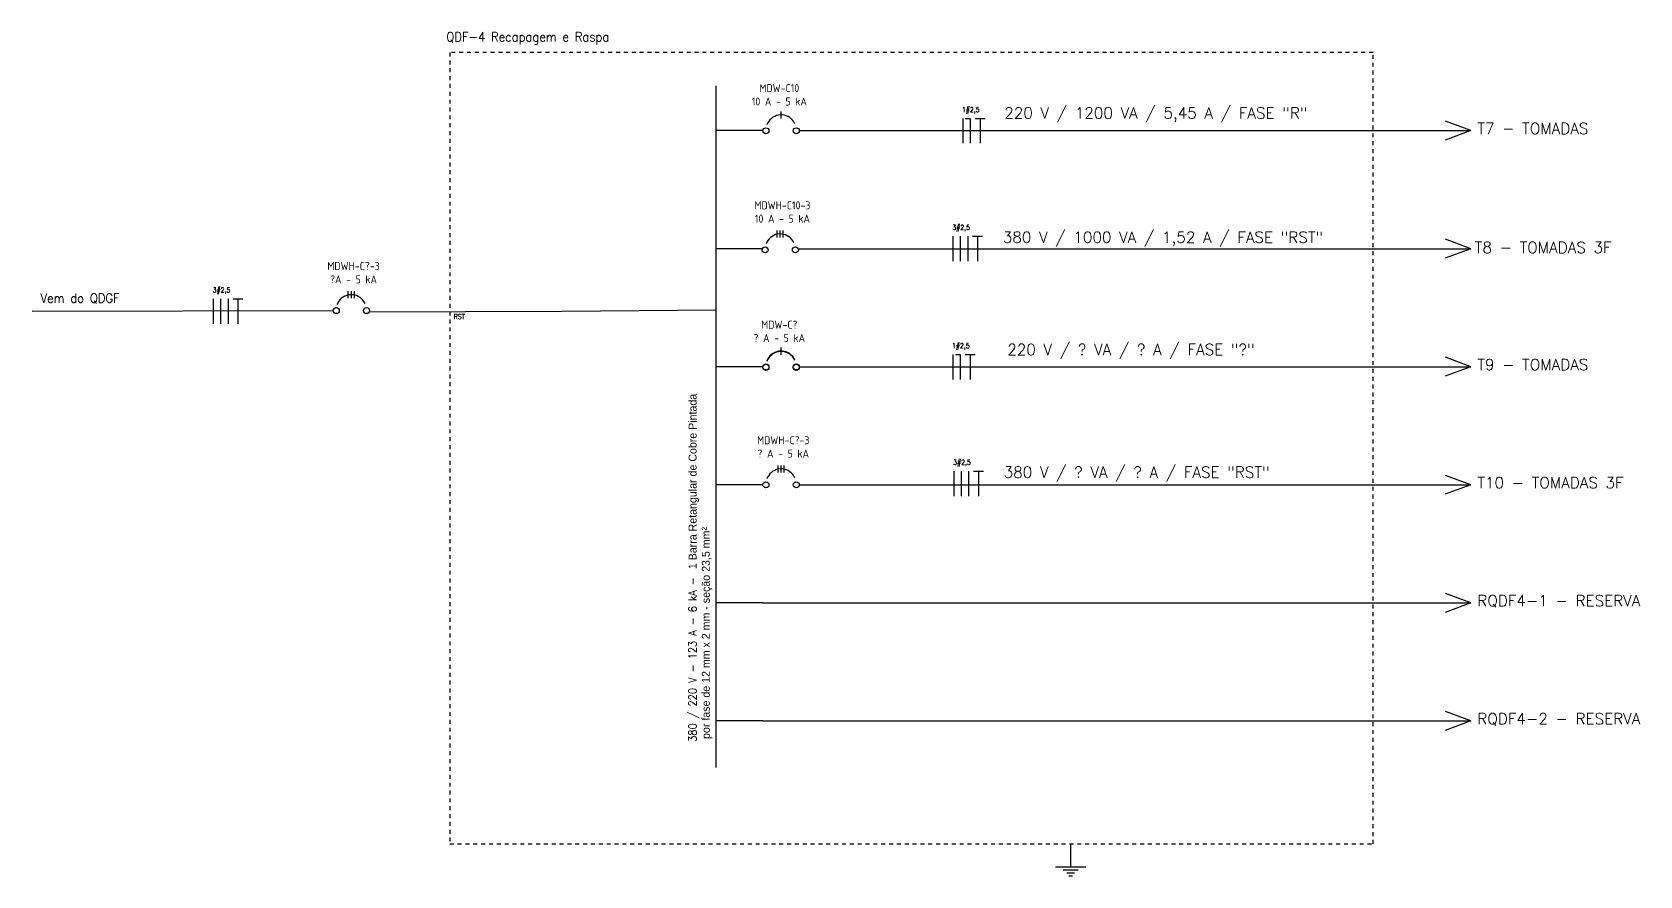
# Model space of a CAD drawing. Extents: x 196 to 608, y -49 to 226.
# Drawn here: x 523.64 to 564.63, y 75.17 to 96.67 of the extents above; entities that cross this region are included whole.
import ezdxf

# ---------------------------------------------------------------- set-up
doc = ezdxf.new("R2010")
doc.units = 0
doc.header["$MEASUREMENT"] = 0
doc.linetypes.add('DASHED2', pattern=[0.375, 0.25, -0.125])
for name, color, linetype in [('ELET_UNIFILAR_TEXTO', 4, 'Continuous'), ('ELET_UNIFILAR_TEXTO2', 4, 'Continuous'), ('ELT_UNIFILAR_DESENHO', 5, 'Continuous')]:
    doc.layers.add(name, color=color, linetype=linetype)
doc.styles.add('textstyle4', font='arial.ttf')
doc.styles.add('textstyle5', font='')
doc.styles.add('textstyle7', font='romans__.ttf')
doc.styles.get('textstyle5').set_extended_font_data('Standard')

msp = doc.modelspace()

# ---------------------------------------------------------------- linework, layer by layer
at = {"layer": 'ELT_UNIFILAR_DESENHO', "linetype": 'DASHED2', "ltscale": 0.05}
for p, q in [((557.825, 96.147), (534.285, 96.147)), ((534.285, 96.147), (534.285, 75.988)), ((557.829, 75.988), (557.825, 96.147)), ((534.285, 75.988), (557.829, 75.988))]:
    msp.add_line(p, q, dxfattribs=at)
at = {"layer": 'ELT_UNIFILAR_DESENHO'}
for p, q in [((541.075, 77.937), (541.075, 95.302)), ((542.731, 94.468), (542.731, 94.648)), ((542.731, 94.468), (542.731, 94.648)), ((547.365, 94.467), (547.365, 93.835)), ((547.428, 94.467), (547.555, 94.467)), ((547.555, 94.467), (547.555, 93.835)), ((547.68, 94.467), (547.933, 94.467)), ((547.807, 94.467), (547.807, 93.835)), ((560.321, 94.159), (559.67, 94.399)), ((542.268, 94.159), (541.075, 94.159)), ((543.195, 94.159), (560.321, 94.159)), ((560.321, 94.159), (559.661, 93.917)), ((542.632, 91.435), (542.632, 91.616)), ((542.709, 91.435), (542.709, 91.616)), ((542.787, 91.435), (542.787, 91.616)), ((547.112, 91.467), (547.112, 90.835)), ((547.301, 91.467), (547.301, 90.835)), ((547.491, 91.467), (547.491, 90.835)), ((547.616, 91.467), (547.869, 91.467)), ((547.743, 91.467), (547.743, 90.835)), ((542.268, 91.151), (541.075, 91.151)), ((543.195, 91.151), (560.321, 91.151)), ((560.321, 91.151), (559.661, 90.91)), ((560.321, 91.151), (559.67, 91.392)), ((528.254, 89.872), (528.254, 89.24)), ((528.443, 89.872), (528.443, 89.24)), ((528.633, 89.872), (528.633, 89.24)), ((528.758, 89.872), (529.011, 89.872)), ((528.885, 89.872), (528.885, 89.24)), ((531.698, 89.888), (531.698, 90.068)), ((531.775, 89.888), (531.775, 90.068)), ((531.852, 89.888), (531.852, 90.068)), ((523.637, 89.556), (531.312, 89.579)), ((532.232, 89.543), (537.139, 89.556)), ((537.139, 89.556), (541.075, 89.593)), ((542.731, 88.453), (542.731, 88.633)), ((542.731, 88.453), (542.731, 88.633)), ((542.731, 88.443), (542.731, 88.623)), ((542.731, 88.443), (542.731, 88.623)), ((542.268, 88.143), (541.075, 88.143)), ((543.195, 88.143), (560.321, 88.143)), ((547.112, 88.452), (547.112, 87.82)), ((547.175, 88.452), (547.301, 88.452)), ((547.301, 88.452), (547.301, 87.82)), ((547.427, 88.452), (547.68, 88.452)), ((547.553, 88.452), (547.553, 87.82)), ((560.321, 88.143), (559.661, 87.902)), ((560.321, 88.143), (559.67, 88.384)), ((542.654, 85.45), (542.654, 85.63)), ((542.731, 85.45), (542.731, 85.63)), ((542.808, 85.45), (542.808, 85.63)), ((547.134, 85.482), (547.134, 84.85)), ((547.323, 85.482), (547.323, 84.85)), ((547.513, 85.482), (547.513, 84.85)), ((547.638, 85.482), (547.891, 85.482)), ((547.765, 85.482), (547.765, 84.85)), ((560.321, 85.135), (559.67, 85.376)), ((542.268, 85.135), (541.075, 85.135)), ((543.195, 85.135), (560.321, 85.135)), ((560.321, 85.135), (559.661, 84.894)), ((542.268, 82.128), (541.075, 82.128)), ((542.268, 82.128), (560.321, 82.128)), ((560.321, 82.128), (559.661, 81.886)), ((560.321, 82.128), (559.67, 82.368)), ((542.268, 79.12), (541.075, 79.12)), ((542.268, 79.12), (560.321, 79.12)), ((560.321, 79.12), (559.661, 78.879)), ((560.321, 79.12), (559.67, 79.361)), ((550.113, 75.988), (550.113, 75.406)), ((549.727, 75.406), (550.5, 75.406)), ((549.92, 75.329), (550.306, 75.329)), ((550.017, 75.251), (550.21, 75.251)), ((550.065, 75.174), (550.162, 75.174))]:
    msp.add_line(p, q, dxfattribs=at)
for points in [[(543.081, 94.335), (543.057, 94.38), (543.027, 94.42), (542.992, 94.457), (542.953, 94.489), (542.91, 94.515), (542.863, 94.535), (542.815, 94.549), (542.765, 94.557), (542.714, 94.558), (542.664, 94.552), (542.615, 94.54), (542.568, 94.522), (542.524, 94.498), (542.483, 94.468), (542.447, 94.433), (542.415, 94.394), (542.389, 94.351), (542.368, 94.304)], [(543.059, 91.302), (543.035, 91.347), (543.005, 91.387), (542.97, 91.424), (542.931, 91.456), (542.888, 91.482), (542.841, 91.502), (542.793, 91.516), (542.743, 91.524), (542.693, 91.525), (542.642, 91.52), (542.593, 91.508), (542.546, 91.489), (542.502, 91.465), (542.461, 91.435), (542.425, 91.4), (542.393, 91.361), (542.367, 91.318), (542.347, 91.271)], [(532.125, 89.755), (532.1, 89.8), (532.071, 89.84), (532.036, 89.877), (531.996, 89.909), (531.953, 89.935), (531.907, 89.955), (531.858, 89.969), (531.808, 89.977), (531.758, 89.978), (531.708, 89.972), (531.659, 89.96), (531.612, 89.942), (531.567, 89.918), (531.527, 89.888), (531.49, 89.853), (531.458, 89.814), (531.432, 89.77), (531.412, 89.724)], [(543.081, 88.32), (543.057, 88.364), (543.027, 88.405), (542.992, 88.441), (542.953, 88.473), (542.91, 88.499), (542.863, 88.52), (542.815, 88.534), (542.765, 88.541), (542.714, 88.542), (542.664, 88.537), (542.615, 88.525), (542.568, 88.507), (542.524, 88.482), (542.483, 88.453), (542.447, 88.418), (542.415, 88.378), (542.389, 88.335), (542.368, 88.289)], [(543.081, 88.31), (543.057, 88.354), (543.027, 88.395), (542.992, 88.431), (542.953, 88.463), (542.91, 88.489), (542.863, 88.509), (542.815, 88.524), (542.765, 88.531), (542.714, 88.532), (542.664, 88.527), (542.615, 88.515), (542.568, 88.497), (542.524, 88.472), (542.483, 88.442), (542.447, 88.407), (542.415, 88.368), (542.389, 88.325), (542.368, 88.279)], [(543.081, 85.317), (543.057, 85.362), (543.027, 85.402), (542.992, 85.439), (542.953, 85.47), (542.909, 85.497), (542.863, 85.517), (542.815, 85.531), (542.765, 85.539), (542.714, 85.54), (542.664, 85.534), (542.615, 85.522), (542.568, 85.504), (542.524, 85.48), (542.483, 85.45), (542.446, 85.415), (542.415, 85.376), (542.389, 85.332), (542.368, 85.286)]]:
    msp.add_lwpolyline(points, dxfattribs=at)
for centre in [(542.346, 94.154), (543.118, 94.154), (542.324, 91.121), (543.096, 91.121), (531.389, 89.574), (532.161, 89.574), (542.346, 88.138), (542.346, 88.128), (543.118, 88.138), (543.118, 88.128), (542.345, 85.135), (543.118, 85.135)]:
    msp.add_circle(centre, 0.0772, dxfattribs=at)

# ---------------------------------------------------------------- texts
at = {"layer": 'ELET_UNIFILAR_TEXTO', "attachment_point": 1, "style": 'textstyle5'}
for s, insert, char_height, width in [('QDF-4 Recapagem e Raspa', (534.198, 96.666), 0.23696, 7.18793), ('\\A1;\\pxqc;1#2,5', (547.074, 94.757), 0.12638, 0.9874), ('\\A1;3#2,5', (547.098, 91.757), 0.1264, 0.9874), ('\\A1;3#2,5', (528.24, 90.162), 0.1264, 0.9874), ('\\A1;\\pxqc;1#2,5', (546.82, 88.741), 0.12638, 0.9874), ('\\A1;3#2,5', (547.12, 85.772), 0.1264, 0.9874)]:
    msp.add_mtext(s, dxfattribs=dict(at, insert=insert, char_height=char_height, width=width))
at = {"layer": 'ELET_UNIFILAR_TEXTO', "char_height": 0.20406, "width": 3.87486, "attachment_point": 8, "line_spacing_factor": 0.6, "style": 'textstyle4'}
for s, insert in [('\\pxsm1;{\\Fisocp|c0;MDW-C10\\P\\Fisocp2|c0;10 A - 5 kA}', (542.687, 94.798)), ('\\pxsm1;{\\Fisocp|c0;MDWH-C10-3\\P\\Fisocp2|c0;10 A - 5 kA}', (542.766, 91.813)), ('\\pxsm1;{\\Fisocp|c0;MDWH-C?-3\\P\\Fisocp2|c0;?A - 5 kA}', (531.831, 90.266)), ('\\pxsm1;{\\Fisocp|c0;MDW-C?\\P\\Fisocp2|c0;? A - 5 kA}', (542.687, 88.772)), ('\\pxsm1;{\\Fisocp|c0;MDWH-C?-3\\P\\Fisocp2|c0;? A - 5 kA}', (542.788, 85.828))]:
    msp.add_mtext(s, dxfattribs=dict(at, insert=insert))
at = {"layer": 'ELET_UNIFILAR_TEXTO', "attachment_point": 1, "style": 'textstyle5'}
for s, insert, char_height in [('Vem do QDGF', (523.85, 90.01), 0.23696), ('RST', (534.388, 89.485), 0.1264), ('RST', (534.388, 89.485), 0.1264)]:
    msp.add_mtext(s, dxfattribs=dict(at, insert=insert, char_height=char_height))
at = {"layer": 'ELET_UNIFILAR_TEXTO', "insert": (540.374, 78.586), "char_height": 0.202345, "attachment_point": 1, "rotation": 90, "style": 'textstyle5'}
msp.add_mtext('\\A1;380 / 220 V - 123 A - 6 kA - {\\A0;\\fArial|b0|i0|c0|p34; \\Ftxt|c0;1 Barra Retangular de Cobre Pintada\\P por fase de 12 mm x 2 mm - seção 23,5 mm\\fArial|b0|i0|c0|p34;²}', dxfattribs=at)
at = {"layer": 'ELET_UNIFILAR_TEXTO2', "char_height": 0.28356, "attachment_point": 1, "style": 'textstyle7'}
for s, insert, width in [('220 V / 1200 VA / 5,45 A / FASE "R"', (548.422, 94.749), 9.25609), ('T7 - TOMADAS', (560.483, 94.356), 4.65406), ('380 V / 1000 VA / 1,52 A / FASE "RST"', (548.385, 91.583), 9.90197), ('T8 - TOMADAS 3F', (560.419, 91.324), 4.65406), ('220 V / ? VA / ? A / FASE "?"', (548.499, 88.723), 9.25609), ('T9 - TOMADAS', (560.483, 88.34), 4.65406), ('380 V / ? VA / ? A / FASE "RST"', (548.407, 85.598), 9.90197), ('T10 - TOMADAS 3F', (560.483, 85.332), 4.65406), ('RQDF4-1 - RESERVA', (560.483, 82.325), 5.86014), ('RQDF4-2 - RESERVA', (560.483, 79.317), 6.32064)]:
    msp.add_mtext(s, dxfattribs=dict(at, insert=insert, width=width))

doc.saveas('drawing.dxf')
